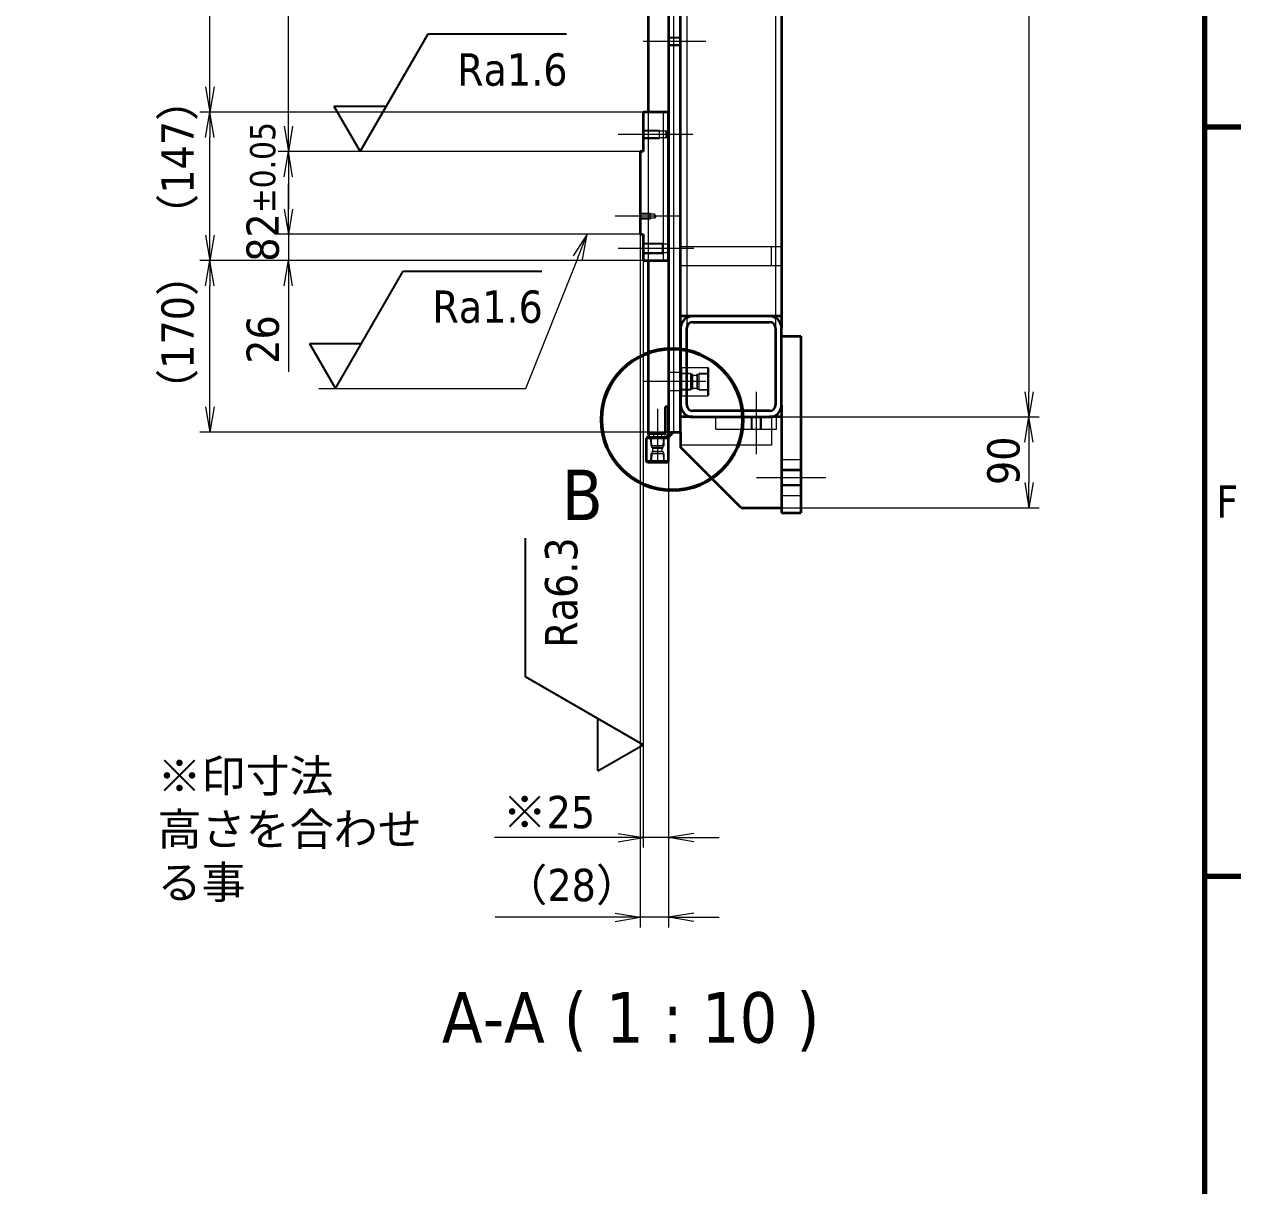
# Model space of a CAD drawing. Header units: millimetres. Extents: x -440 to 8410, y -405 to 5940.
# Drawn here: x 7041 to 8246, y 3406 to 4557 of the extents above; entities that cross this region are included whole.
import ezdxf

# ---------------------------------------------------------------- set-up
doc = ezdxf.new("R2010")
doc.units = ezdxf.units.MM
doc.header["$LTSCALE"] = 10
for name, color, linetype, lineweight in [('Border (ISO)', 7, 'Continuous', 70), ('Centerline (ISO)', 7, 'Continuous', 5), ('Detail Boundary (JIS)', 7, 'Continuous', 50), ('Dimension (ISO)', 7, 'Continuous', 25), ('Hidden (ISO)', 7, 'Continuous', 5), ('Symbol (ISO)', 7, 'Continuous', 25), ('Visible (ISO)', 7, 'Continuous', 35)]:
    doc.layers.add(name, color=color, linetype=linetype, lineweight=lineweight)
doc.styles.add('MX_NOTE_STANDARD', font='tahoma.ttf')
doc.styles.add('Note Text (JIS)', font='tahoma.ttf')
doc.styles.get("Standard").update_dxf_attribs({"font": 'tahoma.ttf'})
doc.dimstyles.new('Default (JIS)', dxfattribs={"dimscale": 10, "dimtxt": 3.2, "dimasz": 2.5, "dimexe": 1, "dimexo": 0, "dimgap": 0.8, "dimtad": 1, "dimrnd": 1e-08, "dimdsep": 46, "dimtxsty": 'Note Text (JIS)', "dimblk": 'OPEN', "dimcen": 0.09, "dimdle": 10, "dimclrd": 7, "dimclre": 7, "dimclrt": 256, "dimadec": 0, "dimazin": 2, "dimtfac": 0.78125, "dimtmove": 0, "dimatfit": 3, "dimldrblk": 'OPEN', "dimfxl": 1, "dimtolj": 1, "dimtzin": 0, "dimlwd": 0, "dimlwe": 0, "dimarcsym": 0})

# ---------------------------------------------------------------- blocks, each defined once
blk = doc.blocks.new('図面枠 既定の図面枠')
at = {"layer": 'Border (ISO)'}
for p, q in [((821, 445.5), (824.6, 445.5)), ((821, 371.25), (824.6, 371.25))]:
    blk.add_line(p, q, dxfattribs=at)
at = {"layer": 'Border (ISO)', "flags": 128}
blk.add_lwpolyline([(20, 20), (20, 574), (821, 574), (821, 20), (20, 20)], dxfattribs=at)
at = {"layer": 'Border (ISO)', "insert": (822.17, 406.78), "char_height": 3.2, "attachment_point": 7, "style": 'MX_NOTE_STANDARD'}
blk.add_mtext('F', dxfattribs=at)
blk = doc.blocks.new('2dDetail0')
at = {"layer": 'Detail Boundary (JIS)'}
blk.add_circle((768.27, 416.49), 7.01, dxfattribs=at)
at = {"layer": 'Detail Boundary (JIS)', "insert": (757.35, 406.52), "char_height": 5, "attachment_point": 7}
blk.add_mtext('B', dxfattribs=at)
blk = doc.blocks.new('_Open')
at = {"color": 0, "linetype": 'ByBlock', "lineweight": -2}
for p, q in [((-1, 0.167), (0, 0)), ((-1, -0.167), (0, 0)), ((0, 0), (-1, 0))]:
    blk.add_line(p, q, dxfattribs=at)
blk = doc.blocks.new('*D118')
at = {"layer": 'Defpoints', "color": 0, "linetype": 'Continuous', "transparency": 16777216}
for p in [(7651.1, 4348.5), (7679.1, 4322.5), (7679.1, 3671.6)]:
    blk.add_point(p, dxfattribs=at)
at = {"layer": 'Dimension (ISO)', "color": 7, "linetype": 'Continuous', "lineweight": 0, "transparency": 16777216}
for p, q in [((7651.1, 4348.5), (7651.1, 3661.6)), ((7679.1, 4322.5), (7679.1, 3661.6)), ((7626.1, 3671.6), (7507.4, 3671.6)), ((7679.1, 3671.6), (7651.1, 3671.6)), ((7704.1, 3671.6), (7729.1, 3671.6))]:
    blk.add_line(p, q, dxfattribs=at)
at = {"layer": 'Dimension (ISO)', "color": 7, "linetype": 'Continuous', "lineweight": 0, "transparency": 16777216, "xscale": 25, "yscale": 25, "zscale": 25}
blk.add_blockref('_Open', (7651.1, 3671.6), dxfattribs=at)
at = {"layer": 'Dimension (ISO)', "color": 7, "linetype": 'Continuous', "lineweight": 0, "transparency": 16777216, "xscale": 25, "yscale": 25, "zscale": 25, "rotation": 180}
blk.add_blockref('_Open', (7679.1, 3671.6), dxfattribs=at)
at = {"layer": 'Dimension (ISO)', "linetype": 'Continuous', "lineweight": 5, "transparency": 16777216, "insert": (7515.4, 3719.6), "char_height": 32, "attachment_point": 1, "style": 'Note Text (JIS)'}
blk.add_mtext('\\A1;\\fTahoma|b0|i0;（28）', dxfattribs=at)
blk = doc.blocks.new('*D120')
at = {"layer": 'Defpoints', "color": 0, "linetype": 'Continuous', "transparency": 16777216}
for p in [(7654.1, 4322.5), (7679.1, 4322.5), (7679.1, 3750.6)]:
    blk.add_point(p, dxfattribs=at)
at = {"layer": 'Dimension (ISO)', "color": 7, "linetype": 'Continuous', "lineweight": 0, "transparency": 16777216}
for p, q in [((7654.1, 4322.5), (7654.1, 3740.6)), ((7679.1, 4322.5), (7679.1, 3740.6)), ((7629.1, 3750.6), (7506.7, 3750.6)), ((7679.1, 3750.6), (7654.1, 3750.6)), ((7704.1, 3750.6), (7729.1, 3750.6))]:
    blk.add_line(p, q, dxfattribs=at)
at = {"layer": 'Dimension (ISO)', "color": 7, "linetype": 'Continuous', "lineweight": 0, "transparency": 16777216, "xscale": 25, "yscale": 25, "zscale": 25}
blk.add_blockref('_Open', (7654.1, 3750.6), dxfattribs=at)
at = {"layer": 'Dimension (ISO)', "color": 7, "linetype": 'Continuous', "lineweight": 0, "transparency": 16777216, "xscale": 25, "yscale": 25, "zscale": 25, "rotation": 180}
blk.add_blockref('_Open', (7679.1, 3750.6), dxfattribs=at)
at = {"layer": 'Dimension (ISO)', "linetype": 'Continuous', "lineweight": 5, "transparency": 16777216, "insert": (7514.7, 3791.9), "char_height": 32, "attachment_point": 1, "style": 'Note Text (JIS)'}
blk.add_mtext('\\A1;\\fTahoma|b0|i0;※25', dxfattribs=at)
blk = doc.blocks.new('面の指示記号 ID2')
at = {"layer": 'Symbol (ISO)'}
for p, q in [((753.75, 390.99), (753.75, 404.73)), ((765.4, 384.26), (753.75, 390.99)), ((760.92, 381.68), (760.92, 386.85)), ((760.92, 381.68), (765.4, 384.26))]:
    blk.add_line(p, q, dxfattribs=at)
at = {"layer": 'Symbol (ISO)', "insert": (758.93, 393.87), "char_height": 3.2, "attachment_point": 7, "rotation": 90, "style": 'MX_NOTE_STANDARD'}
blk.add_mtext('Ra6.3', dxfattribs=at)
blk = doc.blocks.new('*D122')
at = {"layer": 'Defpoints', "color": 0, "linetype": 'Continuous', "transparency": 16777216}
for p in [(7224.6, 4322.5), (7654.1, 4322.5), (7679.1, 4152.5)]:
    blk.add_point(p, dxfattribs=at)
at = {"layer": 'Dimension (ISO)', "color": 7, "linetype": 'Continuous', "lineweight": 0, "transparency": 16777216}
for p, q in [((7654.1, 4322.5), (7214.6, 4322.5)), ((7224.6, 4177.5), (7224.6, 4297.5)), ((7679.1, 4152.5), (7214.6, 4152.5))]:
    blk.add_line(p, q, dxfattribs=at)
at = {"layer": 'Dimension (ISO)', "color": 7, "linetype": 'Continuous', "lineweight": 0, "transparency": 16777216, "xscale": 25, "yscale": 25, "zscale": 25}
for p, rotation in [((7224.6, 4322.5), 90), ((7224.6, 4152.5), 270)]:
    blk.add_blockref('_Open', p, dxfattribs=dict(at, rotation=rotation))
at = {"layer": 'Dimension (ISO)', "linetype": 'Continuous', "lineweight": 5, "transparency": 16777216, "insert": (7176.6, 4171.6), "char_height": 32, "attachment_point": 1, "rotation": 90, "style": 'Note Text (JIS)'}
blk.add_mtext('\\A1;\\fTahoma|b0|i0;（170）', dxfattribs=at)
blk = doc.blocks.new('*D131')
at = {"layer": 'Defpoints', "color": 0, "linetype": 'Continuous', "transparency": 16777216}
for p in [(7224.6, 4469.5), (7654.1, 4469.5), (7654.1, 4322.5)]:
    blk.add_point(p, dxfattribs=at)
at = {"layer": 'Dimension (ISO)', "color": 7, "linetype": 'Continuous', "lineweight": 0, "transparency": 16777216}
for p, q in [((7654.1, 4469.5), (7214.6, 4469.5)), ((7224.6, 4347.5), (7224.6, 4444.5)), ((7654.1, 4322.5), (7214.6, 4322.5))]:
    blk.add_line(p, q, dxfattribs=at)
at = {"layer": 'Dimension (ISO)', "color": 7, "linetype": 'Continuous', "lineweight": 0, "transparency": 16777216, "xscale": 25, "yscale": 25, "zscale": 25}
for p, rotation in [((7224.6, 4469.5), 90), ((7224.6, 4322.5), 270)]:
    blk.add_blockref('_Open', p, dxfattribs=dict(at, rotation=rotation))
at = {"layer": 'Dimension (ISO)', "linetype": 'Continuous', "lineweight": 5, "transparency": 16777216, "insert": (7176.6, 4345.1), "char_height": 32, "attachment_point": 1, "rotation": 90, "style": 'Note Text (JIS)'}
blk.add_mtext('\\A1;\\fTahoma|b0|i0;（147）', dxfattribs=at)
blk = doc.blocks.new('*D132')
at = {"layer": 'Defpoints', "color": 0, "linetype": 'Continuous', "transparency": 16777216}
for p in [(7224.6, 5045.5), (7654.1, 5045.5), (7654.1, 4469.5)]:
    blk.add_point(p, dxfattribs=at)
at = {"layer": 'Dimension (ISO)', "color": 7, "linetype": 'Continuous', "lineweight": 0, "transparency": 16777216}
for p, q in [((7654.1, 5045.5), (7214.6, 5045.5)), ((7224.6, 4494.5), (7224.6, 5020.5)), ((7654.1, 4469.5), (7214.6, 4469.5))]:
    blk.add_line(p, q, dxfattribs=at)
at = {"layer": 'Dimension (ISO)', "color": 7, "linetype": 'Continuous', "lineweight": 0, "transparency": 16777216, "xscale": 25, "yscale": 25, "zscale": 25}
for p, rotation in [((7224.6, 5045.5), 90), ((7224.6, 4469.5), 270)]:
    blk.add_blockref('_Open', p, dxfattribs=dict(at, rotation=rotation))
at = {"layer": 'Dimension (ISO)', "linetype": 'Continuous', "lineweight": 5, "transparency": 16777216, "insert": (7176.6, 4706.6), "char_height": 32, "attachment_point": 1, "rotation": 90, "style": 'Note Text (JIS)'}
blk.add_mtext('\\A1;\\fTahoma|b0|i0;（576）', dxfattribs=at)
blk = doc.blocks.new('*D135')
at = {"layer": 'Defpoints', "color": 0, "linetype": 'Continuous', "transparency": 16777216}
for p in [(7651.1, 4430.5), (7302.4, 4348.5), (7651.1, 4348.5)]:
    blk.add_point(p, dxfattribs=at)
at = {"layer": 'Dimension (ISO)', "color": 7, "linetype": 'Continuous', "lineweight": 0, "transparency": 16777216}
for p, q in [((7651.1, 4430.5), (7292.4, 4430.5)), ((7302.4, 4405.5), (7302.4, 4373.5)), ((7651.1, 4348.5), (7292.4, 4348.5))]:
    blk.add_line(p, q, dxfattribs=at)
at = {"layer": 'Dimension (ISO)', "color": 7, "linetype": 'Continuous', "lineweight": 0, "transparency": 16777216, "xscale": 25, "yscale": 25, "zscale": 25}
for p, rotation in [((7302.4, 4430.5), 90), ((7302.4, 4348.5), 270)]:
    blk.add_blockref('_Open', p, dxfattribs=dict(at, rotation=rotation))
at = {"layer": 'Dimension (ISO)', "linetype": 'Continuous', "lineweight": 5, "transparency": 16777216, "insert": (7260.9, 4321.3), "char_height": 32, "attachment_point": 1, "rotation": 90, "style": 'Note Text (JIS)'}
blk.add_mtext('\\A1;82{\\H25;±0.05}', dxfattribs=at)
blk = doc.blocks.new('*D136')
at = {"layer": 'Defpoints', "color": 0, "linetype": 'Continuous', "transparency": 16777216}
for p in [(7302.4, 5084.5), (7651.1, 5084.5), (7651.1, 4430.5)]:
    blk.add_point(p, dxfattribs=at)
at = {"layer": 'Dimension (ISO)', "color": 7, "linetype": 'Continuous', "lineweight": 0, "transparency": 16777216}
for p, q in [((7651.1, 5084.5), (7292.4, 5084.5)), ((7302.4, 4455.5), (7302.4, 5059.5)), ((7651.1, 4430.5), (7292.4, 4430.5))]:
    blk.add_line(p, q, dxfattribs=at)
at = {"layer": 'Dimension (ISO)', "color": 7, "linetype": 'Continuous', "lineweight": 0, "transparency": 16777216, "xscale": 25, "yscale": 25, "zscale": 25}
for p, rotation in [((7302.4, 5084.5), 90), ((7302.4, 4430.5), 270)]:
    blk.add_blockref('_Open', p, dxfattribs=dict(at, rotation=rotation))
at = {"layer": 'Dimension (ISO)', "linetype": 'Continuous', "lineweight": 5, "transparency": 16777216, "insert": (7261.1, 4677.4), "char_height": 32, "attachment_point": 1, "rotation": 90, "style": 'Note Text (JIS)'}
blk.add_mtext('\\A1;654{\\H25;±0.05}', dxfattribs=at)
blk = doc.blocks.new('*D137')
at = {"layer": 'Defpoints', "color": 0, "linetype": 'Continuous', "transparency": 16777216}
for p in [(7302.4, 4348.5), (7651.1, 4348.5), (7654.1, 4322.5)]:
    blk.add_point(p, dxfattribs=at)
at = {"layer": 'Dimension (ISO)', "color": 7, "linetype": 'Continuous', "lineweight": 0, "transparency": 16777216}
for p, q in [((7302.4, 4373.5), (7302.4, 4398.5)), ((7651.1, 4348.5), (7292.4, 4348.5)), ((7302.4, 4348.5), (7302.4, 4322.5)), ((7654.1, 4322.5), (7292.4, 4322.5)), ((7302.4, 4297.5), (7302.4, 4212.2))]:
    blk.add_line(p, q, dxfattribs=at)
at = {"layer": 'Dimension (ISO)', "color": 7, "linetype": 'Continuous', "lineweight": 0, "transparency": 16777216, "xscale": 25, "yscale": 25, "zscale": 25}
for p, rotation in [((7302.4, 4348.5), 270), ((7302.4, 4322.5), 90)]:
    blk.add_blockref('_Open', p, dxfattribs=dict(at, rotation=rotation))
at = {"layer": 'Dimension (ISO)', "linetype": 'Continuous', "lineweight": 5, "transparency": 16777216, "insert": (7261, 4220.2), "char_height": 32, "attachment_point": 1, "rotation": 90, "style": 'Note Text (JIS)'}
blk.add_mtext('\\A1;26', dxfattribs=at)
blk = doc.blocks.new('面の指示記号 ID3')
at = {"layer": 'Symbol (ISO)'}
for p, q in [((737.35, 443.06), (744.08, 454.71)), ((744.08, 454.71), (757.81, 454.71)), ((734.76, 447.54), (737.35, 443.06)), ((734.76, 447.54), (739.94, 447.54))]:
    blk.add_line(p, q, dxfattribs=at)
at = {"layer": 'Symbol (ISO)', "insert": (746.96, 449.52), "char_height": 3.2, "attachment_point": 7, "style": 'MX_NOTE_STANDARD'}
blk.add_mtext('Ra1.6', dxfattribs=at)
blk = doc.blocks.new('面の指示記号 ID4')
at = {"layer": 'Symbol (ISO)', "lineweight": 5}
for p, q in [((759.86, 434.85), (758.47, 432.71)), ((758.93, 432.53), (759.86, 434.85)), ((759.39, 432.34), (759.86, 434.85)), ((758.93, 432.53), (753.72, 419.54)), ((753.72, 419.54), (733.26, 419.54))]:
    blk.add_line(p, q, dxfattribs=at)
at = {"layer": 'Symbol (ISO)'}
for p, q in [((734.91, 419.55), (741.63, 431.21)), ((741.63, 431.21), (755.37, 431.21)), ((732.32, 424.03), (734.91, 419.55)), ((732.32, 424.03), (737.49, 424.03))]:
    blk.add_line(p, q, dxfattribs=at)
at = {"layer": 'Symbol (ISO)', "insert": (744.51, 426.02), "char_height": 3.2, "attachment_point": 7, "style": 'MX_NOTE_STANDARD'}
blk.add_mtext('Ra1.6', dxfattribs=at)
blk = doc.blocks.new('*D142')
at = {"layer": 'Defpoints', "color": 0, "linetype": 'Continuous', "transparency": 16777216}
for p in [(7779.1, 5257.5), (7779.1, 4167.5), (8036.2, 4167.5)]:
    blk.add_point(p, dxfattribs=at)
at = {"layer": 'Dimension (ISO)', "color": 7, "linetype": 'Continuous', "lineweight": 0, "transparency": 16777216}
for p, q in [((7779.1, 5257.5), (8046.2, 5257.5)), ((8036.2, 5232.5), (8036.2, 4192.5)), ((7779.1, 4167.5), (8046.2, 4167.5))]:
    blk.add_line(p, q, dxfattribs=at)
at = {"layer": 'Dimension (ISO)', "color": 7, "linetype": 'Continuous', "lineweight": 0, "transparency": 16777216, "xscale": 25, "yscale": 25, "zscale": 25}
for p, rotation in [((8036.2, 5257.5), 90), ((8036.2, 4167.5), 270)]:
    blk.add_blockref('_Open', p, dxfattribs=dict(at, rotation=rotation))
at = {"layer": 'Dimension (ISO)', "linetype": 'Continuous', "lineweight": 5, "transparency": 16777216, "insert": (7988.2, 4664.6), "char_height": 32, "attachment_point": 1, "rotation": 90, "style": 'Note Text (JIS)'}
blk.add_mtext('\\A1;\\fTahoma|b0|i0;（1090）', dxfattribs=at)
blk = doc.blocks.new('*D143')
at = {"layer": 'Defpoints', "color": 0, "linetype": 'Continuous', "transparency": 16777216}
for p in [(7779.1, 4167.5), (7791.1, 4077.5), (8036.2, 4077.5)]:
    blk.add_point(p, dxfattribs=at)
at = {"layer": 'Dimension (ISO)', "color": 7, "linetype": 'Continuous', "lineweight": 0, "transparency": 16777216}
for p, q in [((7779.1, 4167.5), (8046.2, 4167.5)), ((8036.2, 4142.5), (8036.2, 4102.5)), ((7791.1, 4077.5), (8046.2, 4077.5))]:
    blk.add_line(p, q, dxfattribs=at)
at = {"layer": 'Dimension (ISO)', "color": 7, "linetype": 'Continuous', "lineweight": 0, "transparency": 16777216, "xscale": 25, "yscale": 25, "zscale": 25}
for p, rotation in [((8036.2, 4167.5), 90), ((8036.2, 4077.5), 270)]:
    blk.add_blockref('_Open', p, dxfattribs=dict(at, rotation=rotation))
at = {"layer": 'Dimension (ISO)', "linetype": 'Continuous', "lineweight": 5, "transparency": 16777216, "insert": (7994.9, 4100), "char_height": 32, "attachment_point": 1, "rotation": 90, "style": 'Note Text (JIS)'}
blk.add_mtext('\\A1;90', dxfattribs=at)

msp = doc.modelspace()

# ---------------------------------------------------------------- linework, layer by layer
at = {"layer": 'Centerline (ISO)', "linetype": 'Continuous'}
for p, q in [((7716.111, 4539.461), (7654.111, 4539.461)), ((7703.308, 4447.461), (7629.111, 4447.461)), ((7691.553, 4366.461), (7626.111, 4366.461)), ((7704.111, 4334.461), (7629.111, 4334.461)), ((7716.111, 4202.461), (7654.111, 4202.461)), ((7766.111, 4130.461), (7766.111, 4192.461)), ((7668.111, 4175.661), (7668.111, 4122.461)), ((7766.111, 4107.461), (7835.111, 4107.461))]:
    msp.add_line(p, q, dxfattribs=at)
at = {"layer": 'Hidden (ISO)'}
for p, q in [((7684.111, 5272.461), (7684.111, 4152.461)), ((7697.111, 4662.461), (7697.111, 4267.461)), ((7785.111, 4662.461), (7785.111, 4267.461)), ((7691.111, 4543.461), (7679.111, 4543.461)), ((7691.111, 4542.784), (7679.111, 4542.784)), ((7691.111, 4536.137), (7679.111, 4536.137)), ((7679.111, 4535.461), (7691.111, 4535.461)), ((7659.111, 4322.461), (7659.111, 4469.461)), ((7674.111, 4322.461), (7674.111, 4469.461)), ((7670.111, 4451.461), (7654.111, 4451.461)), ((7676.311, 4450.784), (7654.111, 4450.784)), ((7670.111, 4443.461), (7670.111, 4451.461)), ((7676.311, 4450.784), (7676.311, 4444.137)), ((7678.308, 4447.461), (7676.311, 4450.784)), ((7679.111, 4450.784), (7676.311, 4450.784)), ((7678.308, 4447.461), (7676.311, 4444.137)), ((7676.311, 4444.137), (7654.111, 4444.137)), ((7654.111, 4443.461), (7670.111, 4443.461)), ((7679.111, 4444.137), (7676.311, 4444.137)), ((7661.111, 4368.961), (7651.111, 4368.961)), ((7665.311, 4368.528), (7651.111, 4368.528)), ((7665.311, 4364.394), (7651.111, 4364.394)), ((7651.111, 4363.961), (7661.111, 4363.961)), ((7661.111, 4363.961), (7661.111, 4368.961)), ((7665.311, 4368.528), (7665.311, 4364.394)), ((7666.553, 4366.461), (7665.311, 4368.528)), ((7666.553, 4366.461), (7665.311, 4364.394)), ((7673.111, 4339.461), (7654.111, 4339.461)), ((7673.111, 4329.461), (7673.111, 4339.461)), ((7674.111, 4339.461), (7673.111, 4339.461)), ((7679.111, 4338.649), (7654.111, 4338.649)), ((7679.111, 4330.273), (7654.111, 4330.273)), ((7654.111, 4329.461), (7673.111, 4329.461)), ((7673.111, 4329.461), (7674.111, 4329.461)), ((7691.111, 4336.461), (7791.111, 4336.461)), ((7781.111, 4317.461), (7781.111, 4336.461)), ((7691.111, 4317.461), (7791.111, 4317.461)), ((7697.111, 4267.461), (7697.111, 4255.461)), ((7785.111, 4267.461), (7785.111, 4255.461)), ((7691.111, 4211.461), (7679.111, 4211.461)), ((7691.111, 4215.461), (7692.111, 4216.461)), ((7691.995, 4210.108), (7691.111, 4210.992)), ((7700.916, 4210.686), (7691.995, 4210.964)), ((7691.995, 4194.814), (7691.995, 4210.108)), ((7702.479, 4209.781), (7691.995, 4210.108)), ((7692.111, 4188.461), (7692.111, 4216.461)), ((7692.111, 4216.461), (7718.111, 4216.461)), ((7700.916, 4210.686), (7700.916, 4194.236)), ((7702.479, 4195.141), (7702.479, 4209.781)), ((7703.039, 4208.811), (7702.479, 4209.781)), ((7703.039, 4196.111), (7703.039, 4208.811)), ((7703.039, 4208.811), (7707.184, 4208.811)), ((7707.184, 4208.811), (7707.744, 4209.781)), ((7707.184, 4208.811), (7707.184, 4196.111)), ((7707.744, 4209.781), (7718.228, 4210.108)), ((7707.744, 4195.141), (7707.744, 4209.781)), ((7718.228, 4210.964), (7709.307, 4210.686)), ((7709.307, 4194.236), (7709.307, 4210.686)), ((7718.111, 4188.461), (7718.111, 4216.461)), ((7719.111, 4215.461), (7718.111, 4216.461)), ((7718.228, 4210.108), (7719.111, 4210.992)), ((7718.228, 4194.814), (7718.228, 4210.108)), ((7719.111, 4189.461), (7719.111, 4215.461)), ((7691.995, 4194.814), (7691.111, 4193.93)), ((7702.479, 4195.141), (7691.995, 4194.814)), ((7691.995, 4193.957), (7700.916, 4194.236)), ((7703.039, 4196.111), (7702.479, 4195.141)), ((7703.039, 4196.111), (7707.184, 4196.111)), ((7707.184, 4196.111), (7707.744, 4195.141)), ((7707.744, 4195.141), (7718.228, 4194.814)), ((7709.307, 4194.236), (7718.228, 4193.957)), ((7718.228, 4194.814), (7719.111, 4193.93)), ((7691.111, 4193.461), (7679.111, 4193.461)), ((7691.111, 4189.461), (7692.111, 4188.461)), ((7692.111, 4188.461), (7718.111, 4188.461)), ((7719.111, 4189.461), (7718.111, 4188.461)), ((7726.111, 4155.461), (7726.111, 4167.461)), ((7761.111, 4167.461), (7761.111, 4155.461)), ((7761.923, 4155.461), (7761.923, 4167.461)), ((7770.299, 4155.461), (7770.299, 4167.461)), ((7771.111, 4155.461), (7771.111, 4167.461)), ((7781.111, 4167.461), (7781.111, 4139.461)), ((7786.111, 4155.461), (7786.111, 4167.461)), ((7662.229, 4146.577), (7661.345, 4147.461)), ((7661.373, 4146.577), (7661.618, 4138.707)), ((7673.993, 4146.577), (7662.229, 4146.577)), ((7662.523, 4137.143), (7662.229, 4146.577)), ((7664.111, 4150.661), (7664.111, 4147.461)), ((7672.111, 4150.661), (7672.111, 4147.461)), ((7673.699, 4137.143), (7673.993, 4146.577)), ((7673.993, 4146.577), (7674.877, 4147.461)), ((7674.604, 4138.707), (7674.85, 4146.577)), ((7726.111, 4155.461), (7786.111, 4155.461)), ((7674.604, 4138.707), (7661.618, 4138.707)), ((7673.699, 4137.143), (7662.523, 4137.143)), ((7663.511, 4136.573), (7662.523, 4137.143)), ((7663.511, 4136.573), (7672.711, 4136.573)), ((7663.511, 4133.348), (7663.511, 4136.573)), ((7672.711, 4136.573), (7673.699, 4137.143)), ((7672.711, 4133.348), (7672.711, 4136.573)), ((7781.111, 4139.461), (7691.111, 4139.461)), ((7662.229, 4123.344), (7661.345, 4122.461)), ((7661.618, 4131.215), (7661.373, 4123.344)), ((7661.618, 4131.215), (7674.604, 4131.215)), ((7662.523, 4132.778), (7662.229, 4123.344)), ((7673.993, 4123.344), (7662.229, 4123.344)), ((7663.511, 4133.348), (7662.523, 4132.778)), ((7673.699, 4132.778), (7662.523, 4132.778)), ((7672.711, 4133.348), (7663.511, 4133.348)), ((7672.711, 4133.348), (7673.699, 4132.778)), ((7673.699, 4132.778), (7673.993, 4123.344)), ((7673.993, 4123.344), (7674.877, 4122.461)), ((7674.85, 4123.344), (7674.604, 4131.215)), ((7791.111, 4125.461), (7810.111, 4125.461)), ((7810.111, 4115.461), (7791.111, 4115.461)), ((7791.111, 4114.378), (7810.111, 4114.378)), ((7791.111, 4100.543), (7810.111, 4100.543)), ((7791.111, 4099.461), (7810.111, 4099.461)), ((7791.111, 4089.461), (7810.111, 4089.461))]:
    msp.add_line(p, q, dxfattribs=at)
at = {"layer": 'Visible (ISO)'}
for p, q in [((7679.111, 5272.461), (7679.111, 4152.461)), ((7691.111, 4152.461), (7691.111, 5272.461)), ((7659.111, 4469.461), (7659.111, 4657.461)), ((7791.111, 4662.461), (7791.111, 4267.461)), ((7679.111, 4469.461), (7654.111, 4469.461)), ((7654.111, 4469.461), (7654.111, 4430.461)), ((7679.111, 4322.461), (7679.111, 4469.461)), ((7654.111, 4430.461), (7651.111, 4430.461)), ((7651.111, 4430.461), (7651.111, 4348.461)), ((7651.111, 4348.461), (7654.111, 4348.461)), ((7654.111, 4348.461), (7654.111, 4322.461)), ((7654.111, 4322.461), (7679.111, 4322.461)), ((7659.111, 4150.661), (7659.111, 4322.461)), ((7703.111, 4267.461), (7691.111, 4267.461)), ((7779.111, 4267.461), (7703.111, 4267.461)), ((7791.111, 4267.461), (7779.111, 4267.461)), ((7791.111, 4267.461), (7791.111, 4255.461)), ((7691.111, 4255.461), (7691.111, 4179.461)), ((7697.111, 4179.461), (7697.111, 4255.461)), ((7703.111, 4261.461), (7779.111, 4261.461)), ((7785.111, 4255.461), (7785.111, 4179.461)), ((7791.111, 4179.461), (7791.111, 4255.461)), ((7791.111, 4247.461), (7810.111, 4247.461)), ((7810.111, 4247.461), (7810.111, 4072.461)), ((7679.111, 4177.461), (7675.911, 4177.461)), ((7675.911, 4177.461), (7675.911, 4151.661)), ((7679.111, 4151.661), (7679.111, 4177.461)), ((7779.111, 4173.461), (7703.111, 4173.461)), ((7791.111, 4179.461), (7791.111, 4072.461)), ((7703.111, 4167.461), (7691.111, 4167.461)), ((7703.111, 4167.461), (7779.111, 4167.461)), ((7791.111, 4167.461), (7779.111, 4167.461)), ((7658.111, 4147.461), (7657.111, 4146.461)), ((7679.111, 4146.461), (7657.111, 4146.461)), ((7657.111, 4123.461), (7657.111, 4146.461)), ((7659.111, 4147.461), (7658.111, 4147.461)), ((7674.911, 4150.661), (7659.111, 4150.661)), ((7659.111, 4150.661), (7659.111, 4147.461)), ((7659.111, 4147.461), (7674.911, 4147.461)), ((7678.111, 4147.461), (7674.911, 4147.461)), ((7679.111, 4147.461), (7678.111, 4147.461)), ((7678.111, 4147.461), (7679.111, 4146.461)), ((7679.111, 4152.461), (7691.111, 4152.461)), ((7684.111, 4152.461), (7679.111, 4147.461)), ((7679.111, 4123.461), (7679.111, 4146.461)), ((7691.111, 4152.461), (7691.111, 4137.461)), ((7751.111, 4077.461), (7691.111, 4137.461)), ((7679.111, 4123.461), (7657.111, 4123.461)), ((7658.111, 4122.461), (7657.111, 4123.461)), ((7678.111, 4122.461), (7658.111, 4122.461)), ((7678.111, 4122.461), (7679.111, 4123.461)), ((7751.111, 4077.461), (7791.111, 4077.461)), ((7791.111, 4072.461), (7810.111, 4072.461))]:
    msp.add_line(p, q, dxfattribs=at)
for centre, radius, start, end in [((7703.111, 4255.461), 12, 90, 180), ((7779.111, 4255.461), 12, 0, 90), ((7703.111, 4255.461), 6, 90, 180), ((7779.111, 4255.461), 6, 0, 90), ((7703.111, 4179.461), 12, 180, 270), ((7703.111, 4179.461), 6, 180, 270), ((7779.111, 4179.461), 6, 270, 0), ((7779.111, 4179.461), 12, 270, 0), ((7674.911, 4151.661), 4.2, 270, 0), ((7674.911, 4151.661), 1, 270, 0)]:
    msp.add_arc(centre, radius, start, end, dxfattribs=at)

# ---------------------------------------------------------------- block references
at = {"xscale": 10, "yscale": 10, "zscale": 10}
msp.add_blockref('図面枠 既定の図面枠', (0, 0), dxfattribs=at)
at = {"layer": 'Detail Boundary (JIS)', "xscale": 10, "yscale": 10, "zscale": 10}
msp.add_blockref('2dDetail0', (0, 0), dxfattribs=at)
at = {"layer": 'Symbol (ISO)', "xscale": 10, "yscale": 10, "zscale": 10}
for name in ['面の指示記号 ID3', '面の指示記号 ID4', '面の指示記号 ID2']:
    msp.add_blockref(name, (0, 0), dxfattribs=at)

# ---------------------------------------------------------------- texts
at = {"layer": 'Symbol (ISO)', "insert": (7172.684, 3827.64), "char_height": 32, "width": 303.71475, "attachment_point": 1, "line_spacing_factor": 0.987884, "style": 'Note Text (JIS)'}
msp.add_mtext('\\fTahoma|b0|i0;※印寸法\\P\\fTahoma|b0|i0;高さを合わせる事', dxfattribs=at)
at = {"layer": 'Symbol (ISO)', "insert": (7454.536, 3538.352), "char_height": 50, "attachment_point": 7}
msp.add_mtext('A-A ( 1 : 10 )', dxfattribs=at)

# ---------------------------------------------------------------- dimensions: what is measured, and where the dimension line sits
at = {"layer": 'Dimension (ISO)', "color": 7, "linetype": 'Continuous', "lineweight": 5}
for base, p1, p2, angle, text, override, picture, middle in [((8036.183, 4167.461), (7779.111, 5257.461), (7779.111, 4167.461), 90, '\\fTahoma|b0|i0;（<>）', {"dimgap": 0.8, "dimdec": 2, "dimtol": 0, "dimlim": 0, "dimtp": 0, "dimtm": 0, "dimtdec": 2, "dimtofl": 0, "dimatfit": 1}, '*D142', (8036.183, 4727.461)), ((7224.629, 5045.461), (7654.111, 4469.461), (7654.111, 5045.461), 90, '\\fTahoma|b0|i0;（<>）', {"dimgap": 0.8, "dimdec": 2, "dimtol": 0, "dimlim": 0, "dimtp": 0, "dimtm": 0, "dimtdec": 2, "dimtofl": 0, "dimatfit": 1}, '*D132', (7224.629, 4757.461)), ((7224.629, 4469.461), (7654.111, 4322.461), (7654.111, 4469.461), 270, '\\fTahoma|b0|i0;（<>）', {"dimgap": 0.8, "dimdec": 2, "dimtol": 0, "dimlim": 0, "dimtp": 0, "dimtm": 0, "dimtdec": 2, "dimtofl": 0, "dimatfit": 1}, '*D131', (7224.629, 4395.961)), ((7679.111, 3671.571), (7651.111, 4348.461), (7679.111, 4322.461), 180, '\\fTahoma|b0|i0;（<>）', {"dimgap": 0.8, "dimdec": 2, "dimtol": 0, "dimlim": 0, "dimtp": 0, "dimtm": 0, "dimtdec": 2, "dimtofl": 1, "dimatfit": 1}, '*D118', (7554.266, 3671.571)), ((7224.629, 4322.461), (7679.111, 4152.461), (7654.111, 4322.461), 270, '\\fTahoma|b0|i0;（<>）', {"dimgap": 0.8, "dimdec": 2, "dimtol": 0, "dimlim": 0, "dimtp": 0, "dimtm": 0, "dimtdec": 2, "dimtofl": 0, "dimatfit": 1}, '*D122', (7224.629, 4222.461)), ((7679.111, 3750.599), (7654.111, 4322.461), (7679.111, 4322.461), 180, '\\fTahoma|b0|i0;※<>', {"dimgap": 0.8, "dimdec": 2, "dimtol": 0, "dimlim": 0, "dimtp": 0, "dimtm": 0, "dimtdec": 2, "dimtofl": 1, "dimatfit": 1}, '*D120', (7555.407, 3750.599))]:
    dim = msp.add_linear_dim(base=base, p1=p1, p2=p2, angle=angle, text=text, dimstyle='Default (JIS)', override=override, dxfattribs=at)
    dim.commit()
    dim.dimension.update_dxf_attribs({"geometry": picture, "text_midpoint": middle, "dimtype": 160})
for base, p1, p2, angle, override, picture, middle in [((7302.382, 5084.461), (7651.111, 4430.461), (7651.111, 5084.461), 90, {"dimgap": 0.8, "dimdec": 2, "dimtol": 1, "dimlim": 0, "dimtp": 0.05, "dimtm": 0.05, "dimtdec": 2, "dimtofl": 0, "dimatfit": 1}, '*D136', (7302.382, 4757.461)), ((7302.382, 4348.461), (7651.111, 4430.461), (7651.111, 4348.461), 90, {"dimgap": 0.8, "dimdec": 2, "dimtol": 1, "dimlim": 0, "dimtp": 0.05, "dimtm": 0.05, "dimtdec": 2, "dimtofl": 0, "dimatfit": 1}, '*D135', (7302.382, 4389.461)), ((7302.382, 4348.461), (7654.111, 4322.461), (7651.111, 4348.461), 270, {"dimgap": 0.8, "dimdec": 2, "dimtol": 0, "dimlim": 0, "dimtp": 0, "dimtm": 0, "dimtdec": 2, "dimtofl": 1, "dimatfit": 1}, '*D137', (7302.382, 4242.325)), ((8036.183, 4077.461), (7779.111, 4167.461), (7791.111, 4077.461), 270, {"dimgap": 0.8, "dimdec": 2, "dimtol": 0, "dimlim": 0, "dimtp": 0, "dimtm": 0, "dimtdec": 2, "dimtofl": 0, "dimatfit": 1}, '*D143', (8036.183, 4122.461))]:
    dim = msp.add_linear_dim(base=base, p1=p1, p2=p2, angle=angle, dimstyle='Default (JIS)', override=override, dxfattribs=at)
    dim.commit()
    dim.dimension.update_dxf_attribs({"geometry": picture, "text_midpoint": middle, "dimtype": 160})

doc.saveas('drawing.dxf')
